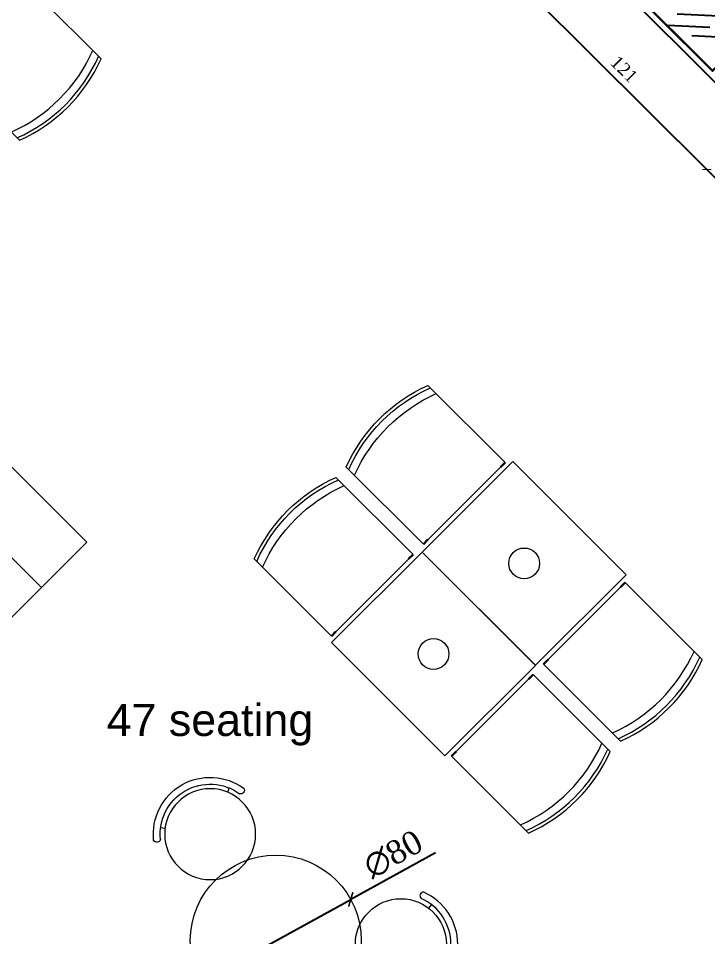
# Model space of a CAD drawing. Header units: millimetres. Extents: x 9129 to 19685, y -6152 to 3305.
# Drawn here: x 10633.9 to 10956.8, y 1101.8 to 1532.2 of the extents above; entities that cross this region are included whole.
import ezdxf
from ezdxf.xclip import XClip

# ---------------------------------------------------------------- set-up
doc = ezdxf.new("R2010")
doc.units = ezdxf.units.MM
doc.header["$LTSCALE"] = 5
doc.header["$XCLIPFRAME"] = 0
for name, pattern in [('DASHEDX2', [1.5, 1, -0.5]), ('HIDDEN', [9.524999999999995, 6.349999999999998, -3.174999999999998]), ('HIDDENX2', [0.75, 0.5, -0.25])]:
    doc.linetypes.add(name, pattern=pattern)
doc.layers.get('Defpoints').update_dxf_attribs({"lineweight": 9})
for name, color, linetype, lineweight in [('2DGORUNUS3', 41, 'Continuous', 0), ('AIT - Equipment Number', 3, 'Continuous', 5), ('AIT-KITCHEN EQUIPMENT', 4, 'Continuous', 0), ('b_mob kesit', 14, 'Continuous', 30), ('LP-AREA_POLYLINE', 7, 'Continuous', 5), ('no3_ahşap gorunus on kalın', 34, 'Continuous', 20), ('no3_duvar kaplama', 8, 'Continuous', 9), ('no3_mermer gorunus on', 31, 'Continuous', 15), ('no3_sandalye', 240, 'Continuous', 18), ('no3_sandalye masa', 202, 'Continuous', 15), ('no3_yazı tefriş', 152, 'Continuous', 15), ('no3_ölçü tefriş', 252, 'Continuous', 0)]:
    doc.layers.add(name, color=color, linetype=linetype, lineweight=lineweight)
for name, color, linetype in [('I-Anno-Note', 11, 'Continuous'), ('I-Furn-Fixed-Ovhd-N', 1, 'HIDDEN'), ('LP-DIMENSION_INT_100', 51, 'Continuous'), ('LP-RETAIL_LINE', 10, 'DASHEDX2')]:
    doc.layers.add(name, color=color, linetype=linetype)
doc.styles.add('2.5MM', font='simplex.shx', dxfattribs={"width": 0.75, "height": 2.5})
doc.styles.add('ATG_ROMANS', font='GOTHIC.TTF', dxfattribs={"width": 0.75})
doc.styles.add('ROMANSTW', font='georgia.ttf')
doc.styles.get("Standard").update_dxf_attribs({"font": 'arial.ttf'})
doc.dimstyles.new('M1', dxfattribs={"dimtxt": 11, "dimasz": 5, "dimexe": 2, "dimexo": 5, "dimgap": 3, "dimtad": 1, "dimdec": 1, "dimzin": 12, "dimdsep": 46, "dimtxsty": 'ROMANSTW', "dimblk": 'ARCHTICK', "dimcen": 0.09, "dimse1": 1, "dimse2": 1, "dimclrd": 251, "dimclre": 251, "dimclrt": 1, "dimadec": 0, "dimazin": 0, "dimtfac": 1, "dimtdec": 1, "dimtix": 1, "dimtmove": 0, "dimatfit": 3, "dimldrblk": 'ARCHTICK', "dimfxl": 1, "dimtolj": 1, "dimtzin": 0, "dimarcsym": 0})
doc.dimstyles.new('M2', dxfattribs={"dimtxt": 6, "dimasz": 3, "dimexe": 1, "dimexo": 4, "dimgap": 3, "dimtad": 1, "dimdec": 0, "dimzin": 12, "dimdsep": 46, "dimtxsty": 'ROMANSTW', "dimblk": 'ARCHTICK', "dimcen": 0.09, "dimse1": 1, "dimse2": 1, "dimclrd": 251, "dimclre": 251, "dimclrt": 1, "dimadec": 0, "dimazin": 0, "dimtfac": 1, "dimtdec": 0, "dimtix": 1, "dimtmove": 0, "dimatfit": 3, "dimldrblk": 'ARCHTICK', "dimfxl": 1, "dimtolj": 1, "dimtzin": 0, "dimarcsym": 0})

# ---------------------------------------------------------------- blocks, each defined once
blk = doc.blocks.new('sand3 utr')
at = {"layer": 'no3_sandalye masa', "ltscale": 50}
for p, q in [((98898.14521783606, -13716.67514952093), (98899.96481832596, -13715.26836095927)), ((98938.1764286137, -13716.67514952101), (98936.35682812381, -13715.26836095934))]:
    blk.add_line(p, q, dxfattribs=at)
blk.add_circle((98918.1608232249, -13701.20047534264), 22.99999999999886, dxfattribs=at)
for centre, radius, start, end in [((98893.68323374185, -13712.66863029565), 1.815479254613373, 42.06915559104944, 185.739031332183), ((98918.1608232249, -13701.20047534264), 28.74999999999857, 203.9040934615998, 336.0959065381959), ((98918.1608232249, -13701.20047534264), 25.29999999999874, 203.9040934615988, 336.0959065381842), ((98942.6384127079, -13712.66863029574), 1.815479254613373, 354.2609686675314, 137.9308444087375)]:
    blk.add_arc(centre, radius, start, end, dxfattribs=at)
blk = doc.blocks.new('rafine sandalye 2 turkıs')
at = {"color": 6, "ltscale": 12, "xscale": -1, "rotation": 176.9426487830267}
blk.add_blockref('sand3 utr', (-87719.35956432718, -7194.045071850393), dxfattribs=at)
blk = doc.blocks.new('s42')
at = {"layer": 'no3_duvar kaplama', "xscale": -0.9250131555666111, "yscale": 0.9250131555666113, "zscale": 0.9250131555666113, "rotation": 266.9693873691843}
blk.add_blockref('rafine sandalye 2 turkıs', (15457.94564469573, -17304.74748787579), dxfattribs=at)
blk = doc.blocks.new('12hbhg')
at = {"layer": 'no3_mermer gorunus on'}
blk.add_circle((19125.10699451841, -7457.406448272439), 40, dxfattribs=at)
at = {"layer": 'no3_ölçü tefriş'}
for p, rotation in [((15175.74497186153, -25305.38759599437), 98.26094698349456), ((5642.982925653941, 4886.831965950914), 338.2609469834944)]:
    blk.add_blockref('s42', p, dxfattribs=dict(at, rotation=rotation))
at = {"layer": 'no3_ölçü tefriş', "xscale": -1, "rotation": 38.26094698349765}
blk.add_blockref('s42', (28540.09385425979, 8211.221885641768), dxfattribs=at)
blk = doc.blocks.new('_ArchTick')
at = {"color": 0, "linetype": 'ByBlock', "const_width": 0.15}
blk.add_lwpolyline([(-0.5, -0.5), (0.5, 0.5)], dxfattribs=at)
blk = doc.blocks.new('*D240')
at = {"layer": 'Defpoints', "color": 0, "transparency": 16777216}
for p in [(10789.40765515941, 1119.735227525511), (10719.30749494535, 1081.186978045635)]:
    blk.add_point(p, dxfattribs=at)
at = {"layer": 'LP-DIMENSION_INT_100', "color": 251, "lineweight": -2, "transparency": 16777216}
for p in [(10829.00827815455, 1141.511706924616), (10719.30749494535, 1081.186978045639)]:
    blk.add_line(p, (10789.40765515941, 1119.735227525513), dxfattribs=at)
at = {"layer": 'LP-DIMENSION_INT_100', "color": 251, "lineweight": -2, "transparency": 16777216, "xscale": 5, "yscale": 5, "zscale": 5}
for p, rotation in [((10789.40765515941, 1119.735227525513), 208.8065022007873), ((10719.30749494535, 1081.186978045639), 28.8065022007873)]:
    blk.add_blockref('_ArchTick', p, dxfattribs=dict(at, rotation=rotation))
at = {"layer": 'LP-DIMENSION_INT_100', "color": 1, "transparency": 16777216, "insert": (10809.27247234296, 1140.882769434996), "char_height": 11, "attachment_point": 5, "rotation": 28.806502200787317, "style": 'ROMANSTW'}
blk.add_mtext('\\A1;∅80', dxfattribs=at)
blk = doc.blocks.new('A$C25195F0E')
at = {"layer": 'LP-AREA_POLYLINE', "elevation": 4.343754e-10}
for points in [[(1241.289538408398, 1481.771808560442), (1740.611853405878, 982.4494935729595), (1740.611853410447, -260.5213327812821, 0.06013173421117496), (1740.611853410447, -260.5213327812821), (1740.611853412033, -260.5213327867173), (1740.611853410447, -260.5213327812821), (1740.611853410447, -260.5213327812821), (1740.611853410447, -260.5213327812821), (1740.611853410447, -260.5213327812821), (1740.611853410447, -260.5213327812821), (1740.611853410447, -260.5213327812821), (1740.611853410447, -260.5213327812821, 0.1425159284874142), (363.910648668787, -881.7700540678402), (-329.1675914946045, -187.7195104144735), (-378.6679432249766, -138.2202141176072)], [(1832.148862516079, 631.3331623820427), (1832.148862516079, -450.5505791022647, 0.0360024207227182), (1478.385942435564, -517.7902734839922), (1520.471963534298, -661.4096108145554), (1396.293859317625, -697.7985986152676), (1431.301155913155, -817.2616556475555), (1295.85431106628, -880.4067974961258), (957.0359783746562, -1038.363459580076), (957.0359783746562, -935.7081222731981), (837.0361213568767, -935.7045508444721), (837.0361213568767, -1055.704550844472), (538.1027967216742, -1055.708133434566), (364.2311962655031, -881.4511934745692), (364.2311962655031, -881.4511934745692, -0.1427365817317332), (1742.148862514962, -260.521332781957), (1742.148862516125, 631.3331623820427)]]:
    blk.add_lwpolyline(points, format="xyb", close=True, dxfattribs=at)
blk = doc.blocks.new('plan3')
at = {"layer": '2DGORUNUS3', "linetype": 'HIDDENX2'}
blk.add_lwpolyline([(25764.39705465903, -7970.127408201664), (25764.39705465903, -7930.099362039789, -0.1535650393735512), (27237.97278671117, -7209.02193275756), (27237.97278671123, -5980.296742005754), (27603.17916893629, -5980.296742004606)], format="xyb", dxfattribs=at)
at = {"layer": 'LP-RETAIL_LINE', "ltscale": 0.2, "const_width": 3}
blk.add_lwpolyline([(27359.5097958179, -6343.089694982906), (27359.5097958179, -7424.973436467217, 0.0360024207227182), (27005.74687573738, -7492.213130848948), (27047.83289683613, -7635.832468179513), (26923.65479261945, -7672.221455980225), (26958.66208921497, -7791.684513012508), (26823.21524436812, -7854.829654861069), (26484.39691167647, -8012.786316945032), (26484.39691167648, -7910.130979638154), (26364.3970546587, -7910.127408209439), (26364.39705465872, -8030.127408209431), (26065.46373002349, -8030.130990799518), (25891.59212956734, -7855.874050839535), (25891.59212956734, -7855.874050839535, -0.1427365817317332), (27269.50979581678, -7234.944190146918), (27269.50979581796, -6343.089694982897)], format="xyb", close=True, dxfattribs=at)
at = {"layer": 'no3_ahşap gorunus on kalın'}
ref = blk.add_blockref('A$C25195F0E', (25527.36093330185, -6974.422857364958), dxfattribs=at)
XClip(ref).set_block_clipping_path([(-524.5749777341698, -995.7045508396586), (2091.411885718655, 1560.5321103165807)])
blk = doc.blocks.new('merchandise')
at = {"layer": 'no3_ahşap gorunus on kalın', "elevation": 0.1036192371372802}
blk.add_lwpolyline([(14761.85969042251, -8311.6259642134), (14761.85969042251, -8361.626080928054), (14910.85969042251, -8361.626080928092), (14910.85969042251, -8311.625964213437), (14761.85969042251, -8311.6259642134)], dxfattribs=at)
at = {"layer": 'no3_mermer gorunus on', "elevation": 0.1036192371372802}
blk.add_lwpolyline([(14761.85969042251, -8311.6259642134), (14910.85969042251, -8311.625964213437), (14910.85969042251, -8391.626150956841), (14761.85969042251, -8391.626150956803)], close=True, dxfattribs=at)
at = {"layer": 'AIT - Equipment Number', "linetype": 'ByBlock', "ltscale": 1000, "insert": (14784.42031596531, -8345.647902659572, 0.1036192371372802), "char_height": 8.744502874567486, "attachment_point": 7, "style": '2.5MM'}
blk.add_mtext_dynamic_manual_height_columns('{\\fArial Narrow|b0|i0|c0|p34;MERCHANDISE HUTCH}', width=988.5135725634173, gutter_width=12.5, heights=[0], dxfattribs=at)
blk = doc.blocks.new('oscarteck refr')
at = {"layer": 'I-Furn-Fixed-Ovhd-N', "color": 254, "linetype": 'Continuous'}
for p, q in [((533479.3318454954, 284026.2668009044), (533334.0466548227, 283894.2832190524)), ((533365.7453564322, 283981.3923797048), (533220.4601657594, 283849.4087978528)), ((533487.2565208977, 283957.6353001486), (533341.9713302251, 283825.6517182966)), ((534214.631802421, 283690.0452317356), (534069.3466117482, 283558.0616498836)), ((534101.0453133577, 283645.170810536), (533955.760122685, 283513.187228684)), ((534222.5564778233, 283621.4137309798), (534077.2712871507, 283489.4301491278))]:
    blk.add_line(p, q, dxfattribs=at)
at = {"layer": 'I-Furn-Fixed-Ovhd-N', "linetype": 'Continuous'}
for points in [[(534338.8499839492, 284059.266421084), (534338.8499839492, 283273.3039337615), (533134.8522765548, 283273.3039337615), (533134.8522765548, 284059.266421084)], [(533179.8521865548, 283432.3036157615), (534293.8500739492, 283432.3036157615), (534293.8500739492, 284031.266477084), (533179.8521865548, 284031.266477084)], [(533182.8521865548, 283435.3036157615), (534290.8500739492, 283435.3036157615), (534290.8500739492, 284028.266477084), (533182.8521865548, 284028.266477084)]]:
    blk.add_lwpolyline(points, close=True, dxfattribs=at)
blk = doc.blocks.new('PLAN TEZGAHLAR')
at = {"layer": 'AIT-KITCHEN EQUIPMENT', "xscale": 0.1000002334292722, "yscale": 0.1000002334292722, "zscale": 0.1000002334292722, "rotation": 180.0535748549694}
blk.add_blockref('oscarteck refr', (71712.04709597983, 19178.10446029429), dxfattribs=at)
blk = doc.blocks.new('S2')
at = {"layer": 'no3_mermer gorunus on', "lineweight": 9}
blk.add_lwpolyline([(10705.01449193185, -13085.93956991701), (10500.97080370557, -13085.939569917), (10500.97080370557, -13145.93793402818), (10705.01449193185, -13145.93793402818), (10705.01449193185, -13085.93956991701)], dxfattribs=at)
blk.add_circle((10682.95562426653, -13110.23497863695), 14.01720218918183, dxfattribs=at)
at = {"layer": 'I-Anno-Note', "color": 2, "insert": (10685.85061569576, -13109.89943857945), "char_height": 5.000001269243357, "attachment_point": 5, "style": 'ATG_ROMANS'}
blk.add_mtext('\\A1;BIN', dxfattribs=at)
at = {"layer": 'no3_yazı tefriş', "insert": (10557.40290746857, -13106.75550976998), "char_height": 12, "width": 306.4477611303704, "attachment_point": 1}
blk.add_mtext('servant-2', dxfattribs=at)
blk = doc.blocks.new('bateel')
at = {"layer": 'b_mob kesit'}
for p, q in [((8489.152123399572, 5168.726927871801), (8487.030803056012, 5166.605607528239)), ((8450.969296539051, 5130.544101011277), (8453.09061688261, 5132.665421354839))]:
    blk.add_line(p, q, dxfattribs=at)
at = {"layer": 'no3_sandalye'}
blk.add_line((8414.906850698535, 5166.606546851792), (8450.969296539051, 5130.544101011277), dxfattribs=at)
blk.add_lwpolyline([(8450.969296539051, 5130.544101011277), (8489.152123399572, 5168.726927871801), (8453.089677559055, 5204.789373712312)], dxfattribs=at)
for centre, radius, start, end in [((8483.776045381925, 5135.920179028926), 75.39641335301566, 114.0165412421847, 155.9834587578189), ((8484.906227191526, 5134.789997219323), 75.39641335304854, 114.0165412421932, 155.9834587578086), ((8487.618172151197, 5132.078052259654), 75.39641335301566, 114.0165412421847, 155.9834587578189)]:
    blk.add_arc(centre, radius, start, end, dxfattribs=at)
blk = doc.blocks.new('SA24')
at = {"layer": 'no3_mermer gorunus on'}
for points in [[(19048.20072662545, -6883.204367464574), (19005.80181739049, -6925.60328479175), (18952.76880784742, -6872.570285370521), (18995.16771708239, -6830.171368043333)], [(19005.77431975427, -6925.630774335785), (18963.3754105193, -6968.029691662961), (18910.34240097624, -6914.996692241732), (18952.7413102112, -6872.597774914544)]]:
    blk.add_lwpolyline(points, close=True, dxfattribs=at)
at = {"layer": 'no3_ölçü tefriş', "color": 84}
for centre in [(19000.48476723643, -6877.887326417466), (18958.08585800146, -6920.286243744648)]:
    blk.add_circle(centre, 7.199564974755958, dxfattribs=at)
blk = doc.blocks.new('*D265')
at = {"color": 251, "lineweight": -2, "ltscale": 5, "transparency": 16777216}
blk.add_line((10870.28344860961, 1546.916912945355), (10955.96879398359, 1461.391659392379), dxfattribs=at)
at = {"layer": 'Defpoints', "color": 0, "ltscale": 5, "transparency": 16777216}
for p in [(10912.20635111265, 1588.918289507511), (10997.89169648664, 1503.393035954553), (10955.96879398359, 1461.391659392379)]:
    blk.add_point(p, dxfattribs=at)
at = {"color": 251, "lineweight": -2, "ltscale": 5, "transparency": 16777216, "xscale": 3, "yscale": 3, "zscale": 3}
for p, rotation in [((10870.28344860961, 1546.916912945355), 135.0535748549563), ((10955.96879398359, 1461.391659392379), 315.0535748549564)]:
    blk.add_blockref('_ArchTick', p, dxfattribs=dict(at, rotation=rotation))
at = {"color": 1, "ltscale": 5, "true_color": 0xff0000, "transparency": 16777216, "insert": (10917.36479301607, 1508.400892114151), "char_height": 6, "attachment_point": 5, "rotation": 315.0535748549563, "style": 'ROMANSTW'}
blk.add_mtext('\\A1;121', dxfattribs=at)
blk = doc.blocks.new('*D266')
at = {"color": 251, "lineweight": -2, "ltscale": 5, "transparency": 16777216}
blk.add_line((10955.9687939836, 1461.391659392397), (11036.74377099316, 1380.76759982507), dxfattribs=at)
at = {"layer": 'Defpoints', "color": 0, "ltscale": 5, "transparency": 16777216}
for p in [(10997.89169648664, 1503.393035954554), (11078.66667349622, 1422.768976387243), (11036.74377099316, 1380.76759982507)]:
    blk.add_point(p, dxfattribs=at)
at = {"color": 251, "lineweight": -2, "ltscale": 5, "transparency": 16777216, "xscale": 3, "yscale": 3, "zscale": 3}
for p, rotation in [((10955.9687939836, 1461.391659392397), 135.0535748549563), ((11036.74377099316, 1380.76759982507), 315.0535748549564)]:
    blk.add_blockref('_ArchTick', p, dxfattribs=dict(at, rotation=rotation))
at = {"color": 1, "ltscale": 5, "true_color": 0xff0000, "transparency": 16777216, "insert": (11001.13252028764, 1425.864807885509), "char_height": 6, "attachment_point": 5, "rotation": 315.0535748549563, "style": 'ROMANSTW'}
blk.add_mtext('\\A1;114', dxfattribs=at)

msp = doc.modelspace()

# ---------------------------------------------------------------- block references
msp.add_blockref('plan3', (-15322.96579959594, 8411.54923821638))
at = {"lineweight": 0, "rotation": 179.9999999999945}
for p in [(19087.49139489031, 6679.882330557879), (19368.75497932392, 6398.618746124261), (19325.70851723856, 6355.572284038935)]:
    msp.add_blockref('bateel', p, dxfattribs=at)
at = {"rotation": 134.9999999999986}
msp.add_blockref('merchandise', (15170.36516941498, -15084.9731292147, -0.1036192385482737), dxfattribs=at)
at = {"lineweight": 0, "xscale": -1, "rotation": 89.9999999999996}
for p in [(15992.13345244277, 9775.240273005738), (15949.08699035744, 9732.193810920378)]:
    msp.add_blockref('bateel', p, dxfattribs=at)
at = {"layer": 'LP-DIMENSION_INT_100', "color": 2, "rotation": 261.739053016504}
msp.add_blockref('12hbhg', (20882.31356716159, 18955.63222793616), dxfattribs=at)
at = {"layer": 'no3_ölçü tefriş', "rotation": 315.0000000000005}
msp.add_blockref('PLAN TEZGAHLAR', (4491.704703263764, 21091.06901785494), dxfattribs=at)
at = {"layer": 'no3_ölçü tefriş', "color": 1}
for p in [(-8411.200573267026, 8436.183978890385), (-8129.936988833408, 8154.920394456765)]:
    msp.add_blockref('SA24', p, dxfattribs=at)
at = {"layer": 'no3_ölçü tefriş', "color": 2, "rotation": 209.9999999999994}
msp.add_blockref('S2', (26718.22886968403, -5012.499144798646), dxfattribs=at)

# ---------------------------------------------------------------- texts
at = {"layer": 'no3_yazı tefriş', "insert": (10675.19593174246, 1211.245309475793), "char_height": 15, "width": 229.896092917963, "attachment_point": 1}
msp.add_mtext('47 seating', dxfattribs=at)

# ---------------------------------------------------------------- dimensions: what is measured, and where the dimension line sits
at = {"ltscale": 5}
for base, p1, p2, picture, middle in [((10955.96879398359, 1461.391659392379), (10912.20635111265, 1588.918289507511), (10997.89169648664, 1503.393035954553), '*D265', (10917.36479301607, 1508.400892114151)), ((11036.74377099316, 1380.76759982507), (10997.89169648664, 1503.393035954554), (11078.66667349622, 1422.768976387244), '*D266', (11001.13252028764, 1425.864807885509))]:
    dim = msp.add_linear_dim(base=base, p1=p1, p2=p2, angle=315.0535748549563, dimstyle='M2', override={"dimtmove": 1}, dxfattribs=at)
    dim.commit()
    dim.dimension.update_dxf_attribs({"geometry": picture, "text_midpoint": middle})
at = {"layer": 'LP-DIMENSION_INT_100', "color": 2}
dim = msp.add_diameter_dim_2p(p1=(10719.30749494535, 1081.186978045635), p2=(10789.40765515941, 1119.735227525511), dimstyle='M1', dxfattribs=at)
dim.commit()
dim.dimension.update_dxf_attribs({"geometry": '*D240', "text_midpoint": (10809.27247234296, 1140.882769434993)})

doc.saveas('drawing.dxf')
